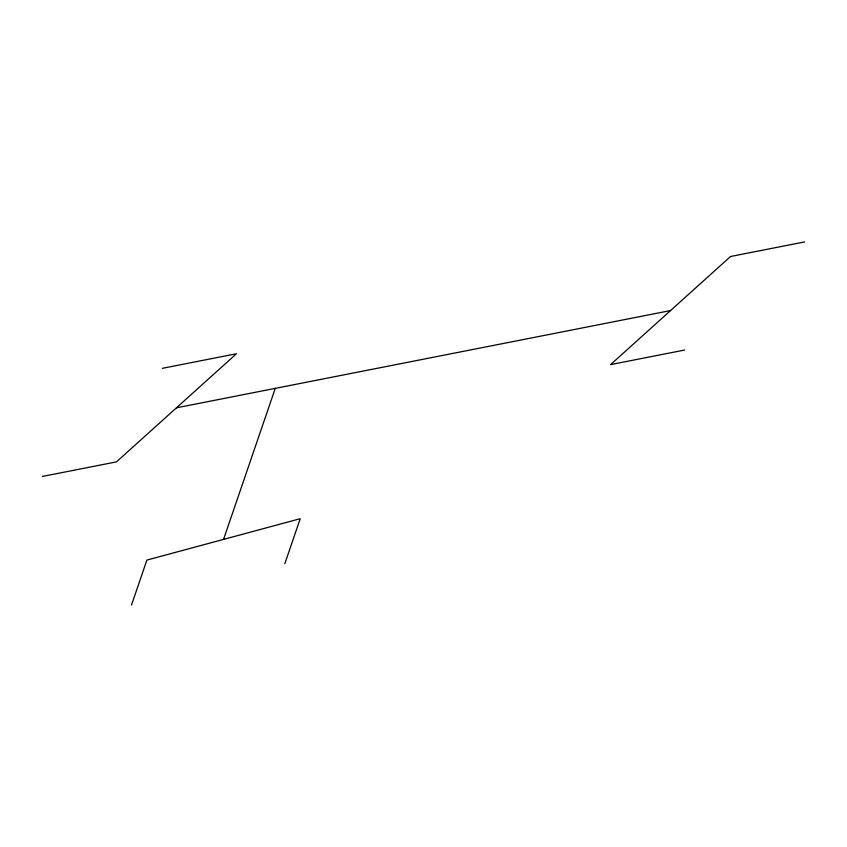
<?xml version="1.0" encoding="UTF-8"?>
<svg xmlns="http://www.w3.org/2000/svg" width="847" height="847" viewBox="0 0 847 847"><rect width="100%" height="100%" fill="white"/><g stroke="black" fill="none" stroke-linecap="round" stroke-linejoin="round"><path stroke-width="1.27" d="M131.486 605.086L146.891 560.079L300.219 518.703L284.804 563.71M223.555 539.391L275.264 388.371M162.317 368.339L236.429 353.76L116.463 461.88L42.35 476.459M804.65 241.914L730.538 256.503L610.571 364.623L684.683 350.033M176.451 407.82L670.549 310.563"/></g></svg>
